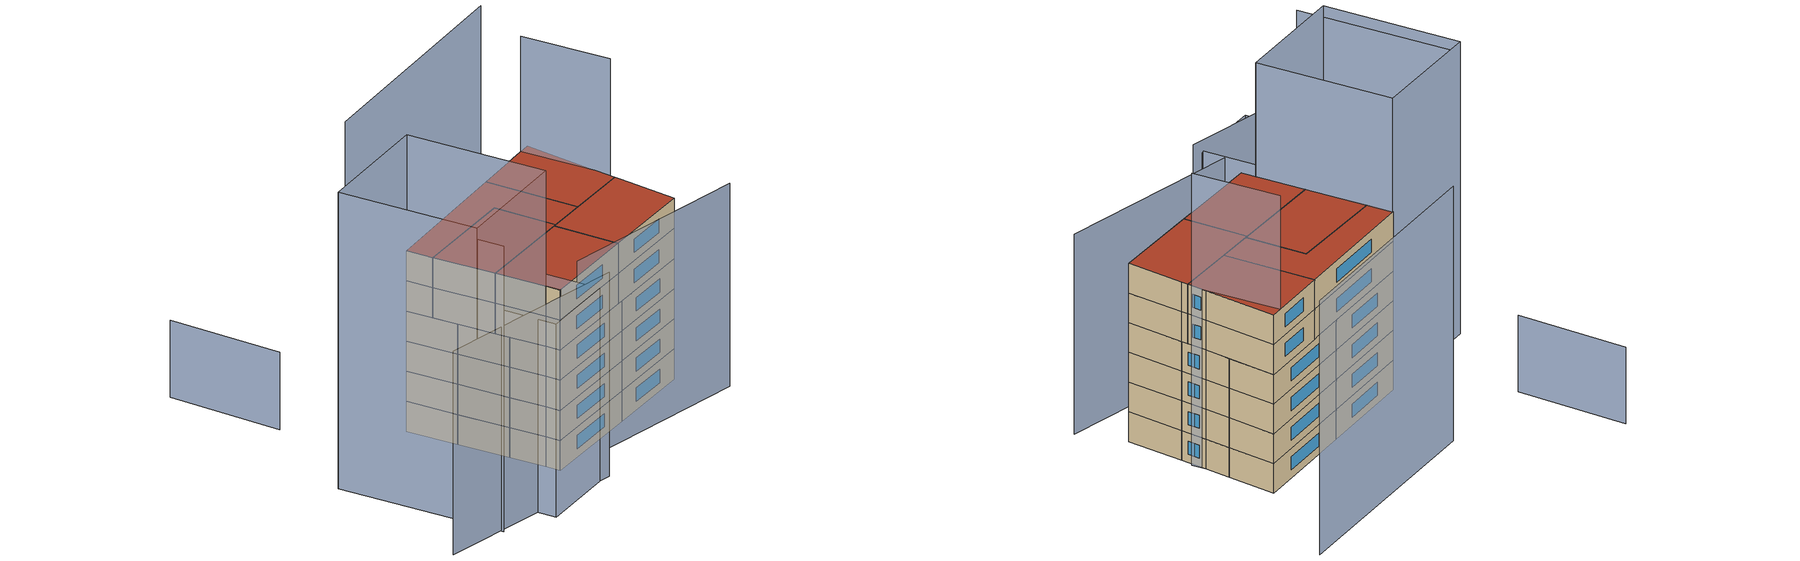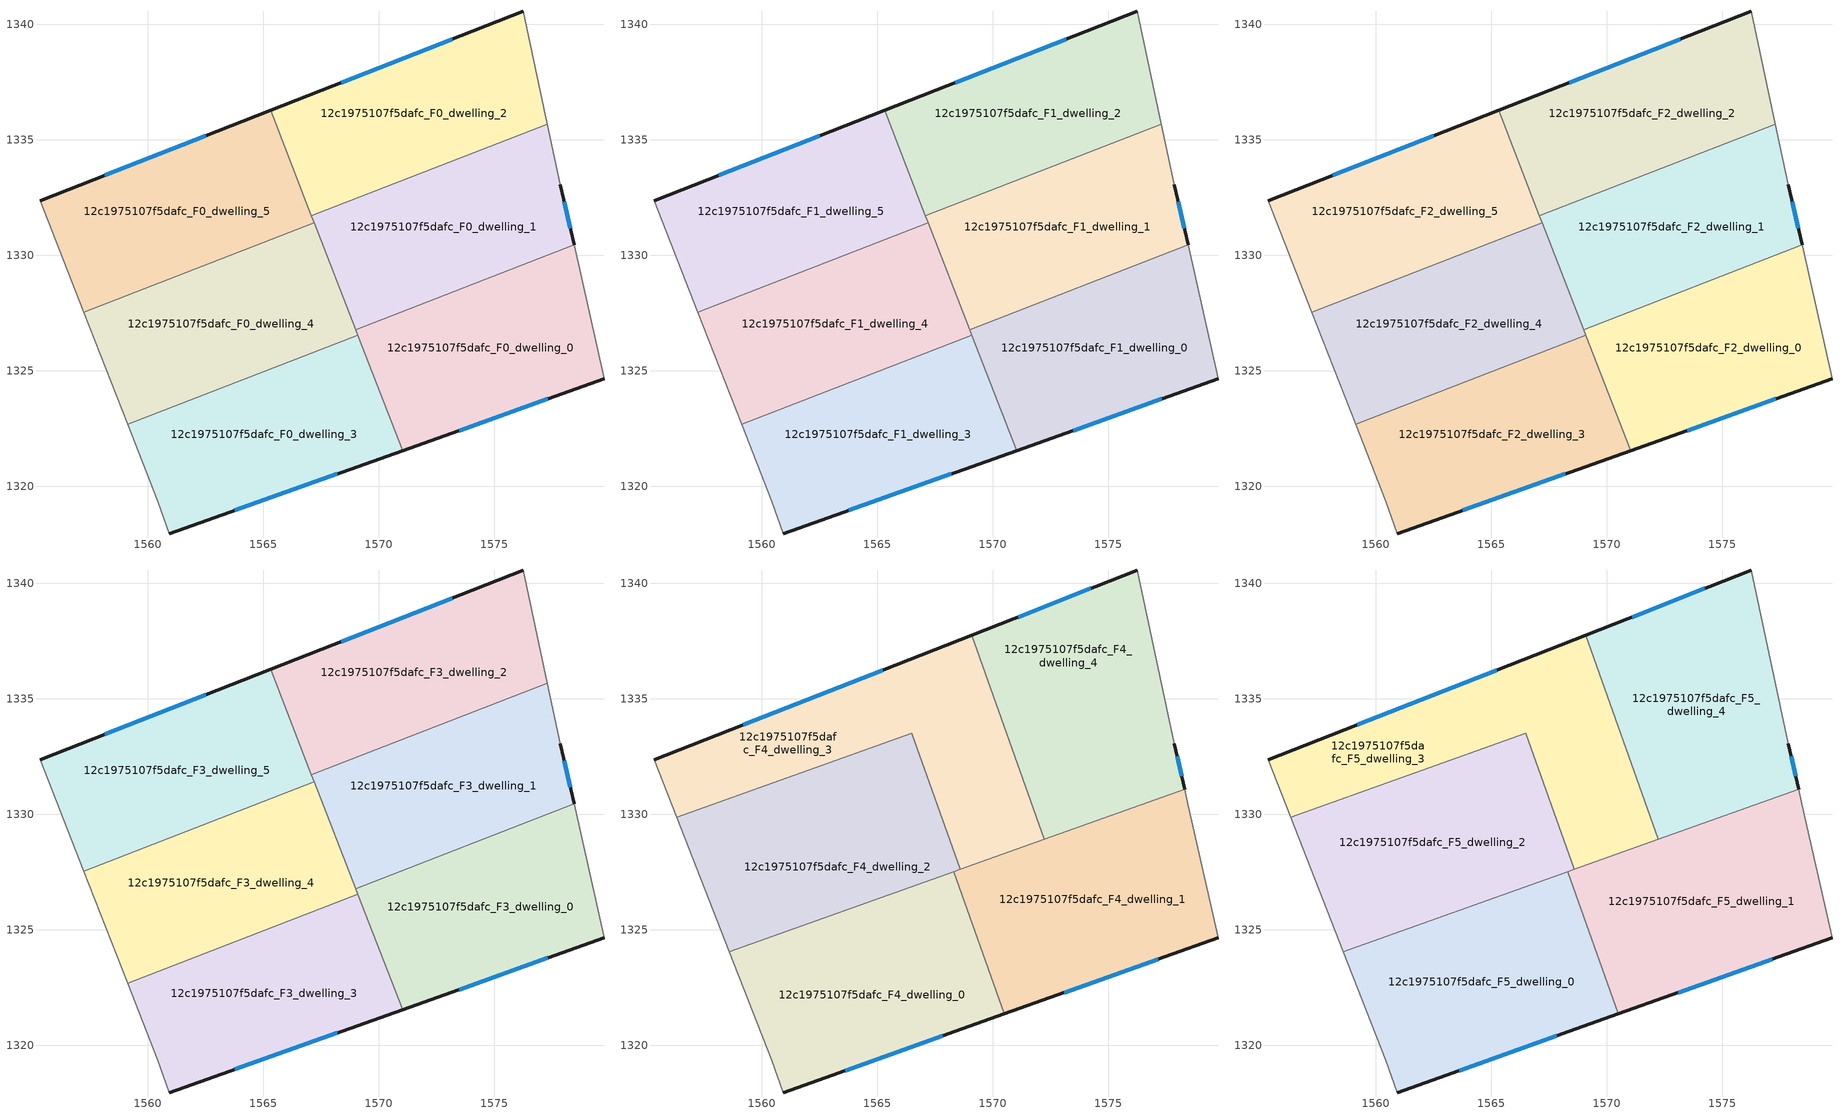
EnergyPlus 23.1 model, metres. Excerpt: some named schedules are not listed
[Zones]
12c1975107f5dafc_F0_dwelling_0
 floor ground (EU_floor_Construction): 1578.46,1330.45 1579.75,1324.65 1571.04,1321.55 1569.01,1326.78 z0
 wall outside (EU_wall_Construction): 1571.04,1321.55 1579.75,1324.65 z0:3
 wall to 12c1975107f5dafc_F0_dwelling_1 (EU_wall_Construction): 1578.46,1330.45 1569.01,1326.78 z0:3
 wall adiabatic (EU_wall_Construction): 1579.75,1324.65 1578.46,1330.45 z0:3
 wall to 12c1975107f5dafc_F0_dwelling_3 (EU_wall_Construction): 1569.1,1326.55 1571.04,1321.55 z0:3
 wall to 12c1975107f5dafc_F0_dwelling_4 (EU_wall_Construction): 1569.01,1326.78 1569.1,1326.55 z0:3
 window (EU_Window_Construction): 1573.48,1322.42 1577.31,1323.78 z0.84:2.16
12c1975107f5dafc_F0_dwelling_1
 floor ground (EU_floor_Construction): 1577.3,1335.68 1577.86,1333.06 1578.46,1330.45 1569.01,1326.78 1567.09,1331.71 z0
 wall outside (EU_wall_Construction): 1578.46,1330.45 1577.86,1333.06 z0:3
 wall to 12c1975107f5dafc_F0_dwelling_2 (EU_wall_Construction): 1577.3,1335.68 1567.09,1331.71 z0:3
 wall adiabatic (EU_wall_Construction): 1577.86,1333.06 1577.3,1335.68 z0:3
 wall to 12c1975107f5dafc_F0_dwelling_4 (EU_wall_Construction): 1567.21,1331.41 1569.01,1326.78 z0:3
 wall to 12c1975107f5dafc_F0_dwelling_5 (EU_wall_Construction): 1567.09,1331.71 1567.21,1331.41 z0:3
 window (EU_Window_Construction): 1578.29,1331.18 1578.02,1332.33 z0.84:2.16
12c1975107f5dafc_F0_dwelling_2
 floor ground (EU_floor_Construction): 1576.26,1340.56 1577.3,1335.68 1567.09,1331.71 1565.32,1336.28 z0
 wall outside (EU_wall_Construction): 1576.26,1340.56 1565.32,1336.28 z0:3
 wall adiabatic (EU_wall_Construction): 1577.3,1335.68 1576.26,1340.56 z0:3
 wall to 12c1975107f5dafc_F0_dwelling_5 (EU_wall_Construction): 1565.32,1336.28 1567.09,1331.71 z0:3
 window (EU_Window_Construction): 1573.19,1339.36 1568.38,1337.48 z0.84:2.16
12c1975107f5dafc_F0_dwelling_3
 floor ground (EU_floor_Construction): 1569.1,1326.55 1571.04,1321.55 1560.94,1317.95 1560.44,1319.35 1559.14,1322.68 z0
 wall outside (EU_wall_Construction): 1560.94,1317.95 1571.04,1321.55 z0:3
 wall adiabatic (EU_wall_Construction): 1559.14,1322.68 1560.44,1319.35 1560.94,1317.95 z0:3
 wall to 12c1975107f5dafc_F0_dwelling_4 (EU_wall_Construction): 1569.1,1326.55 1559.14,1322.68 z0:3
 window (EU_Window_Construction): 1563.77,1318.96 1568.21,1320.54 z0.84:2.16
12c1975107f5dafc_F0_dwelling_4
 floor ground (EU_floor_Construction): 1567.21,1331.41 1569.1,1326.55 1559.14,1322.68 1557.23,1327.53 z0
 wall adiabatic (EU_wall_Construction): 1557.23,1327.53 1559.14,1322.68 z0:3
 wall to 12c1975107f5dafc_F0_dwelling_5 (EU_wall_Construction): 1567.21,1331.41 1557.23,1327.53 z0:3
12c1975107f5dafc_F0_dwelling_5
 floor ground (EU_floor_Construction): 1565.32,1336.28 1567.21,1331.41 1557.23,1327.53 1555.34,1332.36 z0
 wall outside (EU_wall_Construction): 1565.32,1336.28 1555.34,1332.36 z0:3
 wall adiabatic (EU_wall_Construction): 1555.34,1332.36 1557.23,1327.53 z0:3
 window (EU_Window_Construction): 1562.52,1335.18 1558.14,1333.46 z0.84:2.16
12c1975107f5dafc_F1_dwelling_0
 floor to 12c1975107f5dafc_F0_dwelling_0 (EU_floor_Construction): 1578.46,1330.45 1579.75,1324.65 1571.04,1321.55 1569.01,1326.78 z3
 wall outside (EU_wall_Construction): 1571.04,1321.55 1579.75,1324.65 z3:6
 wall to 12c1975107f5dafc_F1_dwelling_1 (EU_wall_Construction): 1578.46,1330.45 1569.01,1326.78 z3:6
 wall adiabatic (EU_wall_Construction): 1579.75,1324.65 1578.46,1330.45 z3:6
 wall to 12c1975107f5dafc_F1_dwelling_3 (EU_wall_Construction): 1569.1,1326.55 1571.04,1321.55 z3:6
 wall to 12c1975107f5dafc_F1_dwelling_4 (EU_wall_Construction): 1569.01,1326.78 1569.1,1326.55 z3:6
 window (EU_Window_Construction): 1573.48,1322.42 1577.31,1323.78 z3.84:5.16
12c1975107f5dafc_F1_dwelling_1
 floor to 12c1975107f5dafc_F0_dwelling_1 (EU_floor_Construction): 1577.3,1335.68 1577.86,1333.06 1578.46,1330.45 1569.01,1326.78 1567.09,1331.71 z3
 wall outside (EU_wall_Construction): 1578.46,1330.45 1577.86,1333.06 z3:6
 wall to 12c1975107f5dafc_F1_dwelling_2 (EU_wall_Construction): 1577.3,1335.68 1567.09,1331.71 z3:6
 wall adiabatic (EU_wall_Construction): 1577.86,1333.06 1577.3,1335.68 z3:6
 wall to 12c1975107f5dafc_F1_dwelling_4 (EU_wall_Construction): 1567.21,1331.41 1569.01,1326.78 z3:6
 wall to 12c1975107f5dafc_F1_dwelling_5 (EU_wall_Construction): 1567.09,1331.71 1567.21,1331.41 z3:6
 window (EU_Window_Construction): 1578.29,1331.18 1578.02,1332.33 z3.84:5.16
12c1975107f5dafc_F1_dwelling_2
 floor to 12c1975107f5dafc_F0_dwelling_2 (EU_floor_Construction): 1576.26,1340.56 1577.3,1335.68 1567.09,1331.71 1565.32,1336.28 z3
 wall outside (EU_wall_Construction): 1576.26,1340.56 1565.32,1336.28 z3:6
 wall adiabatic (EU_wall_Construction): 1577.3,1335.68 1576.26,1340.56 z3:6
 wall to 12c1975107f5dafc_F1_dwelling_5 (EU_wall_Construction): 1565.32,1336.28 1567.09,1331.71 z3:6
 window (EU_Window_Construction): 1573.19,1339.36 1568.38,1337.48 z3.84:5.16
12c1975107f5dafc_F1_dwelling_3
 floor to 12c1975107f5dafc_F0_dwelling_3 (EU_floor_Construction): 1569.1,1326.55 1571.04,1321.55 1560.94,1317.95 1560.44,1319.35 1559.14,1322.68 z3
 wall outside (EU_wall_Construction): 1560.94,1317.95 1571.04,1321.55 z3:6
 wall adiabatic (EU_wall_Construction): 1559.14,1322.68 1560.44,1319.35 1560.94,1317.95 z3:6
 wall to 12c1975107f5dafc_F1_dwelling_4 (EU_wall_Construction): 1569.1,1326.55 1559.14,1322.68 z3:6
 window (EU_Window_Construction): 1563.77,1318.96 1568.21,1320.54 z3.84:5.16
12c1975107f5dafc_F1_dwelling_4
 floor to 12c1975107f5dafc_F0_dwelling_4 (EU_floor_Construction): 1567.21,1331.41 1569.1,1326.55 1559.14,1322.68 1557.23,1327.53 z3
 wall adiabatic (EU_wall_Construction): 1557.23,1327.53 1559.14,1322.68 z3:6
 wall to 12c1975107f5dafc_F1_dwelling_5 (EU_wall_Construction): 1567.21,1331.41 1557.23,1327.53 z3:6
12c1975107f5dafc_F1_dwelling_5
 floor to 12c1975107f5dafc_F0_dwelling_5 (EU_floor_Construction): 1565.32,1336.28 1567.21,1331.41 1557.23,1327.53 1555.34,1332.36 z3
 wall outside (EU_wall_Construction): 1565.32,1336.28 1555.34,1332.36 z3:6
 wall adiabatic (EU_wall_Construction): 1555.34,1332.36 1557.23,1327.53 z3:6
 window (EU_Window_Construction): 1562.52,1335.18 1558.14,1333.46 z3.84:5.16
12c1975107f5dafc_F2_dwelling_0
 floor to 12c1975107f5dafc_F1_dwelling_0 (EU_floor_Construction): 1578.46,1330.45 1579.75,1324.65 1571.04,1321.55 1569.01,1326.78 z6
 wall outside (EU_wall_Construction): 1571.04,1321.55 1579.75,1324.65 z6:9
 wall to 12c1975107f5dafc_F2_dwelling_1 (EU_wall_Construction): 1578.46,1330.45 1569.01,1326.78 z6:9
 wall adiabatic (EU_wall_Construction): 1579.75,1324.65 1578.46,1330.45 z6:9
 wall to 12c1975107f5dafc_F2_dwelling_3 (EU_wall_Construction): 1569.1,1326.55 1571.04,1321.55 z6:9
 wall to 12c1975107f5dafc_F2_dwelling_4 (EU_wall_Construction): 1569.01,1326.78 1569.1,1326.55 z6:9
 window (EU_Window_Construction): 1573.48,1322.42 1577.31,1323.78 z6.84:8.16
12c1975107f5dafc_F2_dwelling_1
 floor to 12c1975107f5dafc_F1_dwelling_1 (EU_floor_Construction): 1577.3,1335.68 1577.86,1333.06 1578.46,1330.45 1569.01,1326.78 1567.09,1331.71 z6
 wall outside (EU_wall_Construction): 1578.46,1330.45 1577.86,1333.06 z6:9
 wall to 12c1975107f5dafc_F2_dwelling_2 (EU_wall_Construction): 1577.3,1335.68 1567.09,1331.71 z6:9
 wall adiabatic (EU_wall_Construction): 1577.86,1333.06 1577.3,1335.68 z6:9
 wall to 12c1975107f5dafc_F2_dwelling_4 (EU_wall_Construction): 1567.21,1331.41 1569.01,1326.78 z6:9
 wall to 12c1975107f5dafc_F2_dwelling_5 (EU_wall_Construction): 1567.09,1331.71 1567.21,1331.41 z6:9
 window (EU_Window_Construction): 1578.29,1331.18 1578.02,1332.33 z6.84:8.16
12c1975107f5dafc_F2_dwelling_2
 floor to 12c1975107f5dafc_F1_dwelling_2 (EU_floor_Construction): 1576.26,1340.56 1577.3,1335.68 1567.09,1331.71 1565.32,1336.28 z6
 wall outside (EU_wall_Construction): 1576.26,1340.56 1565.32,1336.28 z6:9
 wall adiabatic (EU_wall_Construction): 1577.3,1335.68 1576.26,1340.56 z6:9
 wall to 12c1975107f5dafc_F2_dwelling_5 (EU_wall_Construction): 1565.32,1336.28 1567.09,1331.71 z6:9
 window (EU_Window_Construction): 1573.19,1339.36 1568.38,1337.48 z6.84:8.16
12c1975107f5dafc_F2_dwelling_3
 floor to 12c1975107f5dafc_F1_dwelling_3 (EU_floor_Construction): 1569.1,1326.55 1571.04,1321.55 1560.94,1317.95 1560.44,1319.35 1559.14,1322.68 z6
 wall outside (EU_wall_Construction): 1560.94,1317.95 1571.04,1321.55 z6:9
 wall adiabatic (EU_wall_Construction): 1559.14,1322.68 1560.44,1319.35 1560.94,1317.95 z6:9
 wall to 12c1975107f5dafc_F2_dwelling_4 (EU_wall_Construction): 1569.1,1326.55 1559.14,1322.68 z6:9
 window (EU_Window_Construction): 1563.77,1318.96 1568.21,1320.54 z6.84:8.16
12c1975107f5dafc_F2_dwelling_4
 floor to 12c1975107f5dafc_F1_dwelling_4 (EU_floor_Construction): 1567.21,1331.41 1569.1,1326.55 1559.14,1322.68 1557.23,1327.53 z6
 wall adiabatic (EU_wall_Construction): 1557.23,1327.53 1559.14,1322.68 z6:9
 wall to 12c1975107f5dafc_F2_dwelling_5 (EU_wall_Construction): 1567.21,1331.41 1557.23,1327.53 z6:9
12c1975107f5dafc_F2_dwelling_5
 floor to 12c1975107f5dafc_F1_dwelling_5 (EU_floor_Construction): 1565.32,1336.28 1567.21,1331.41 1557.23,1327.53 1555.34,1332.36 z6
 wall outside (EU_wall_Construction): 1565.32,1336.28 1555.34,1332.36 z6:9
 wall adiabatic (EU_wall_Construction): 1555.34,1332.36 1557.23,1327.53 z6:9
 window (EU_Window_Construction): 1562.52,1335.18 1558.14,1333.46 z6.84:8.16
12c1975107f5dafc_F3_dwelling_0
 floor to 12c1975107f5dafc_F2_dwelling_0 (EU_floor_Construction): 1578.46,1330.45 1579.75,1324.65 1571.04,1321.55 1569.01,1326.78 z9
 wall outside (EU_wall_Construction): 1571.04,1321.55 1579.75,1324.65 z9:12
 wall to 12c1975107f5dafc_F3_dwelling_1 (EU_wall_Construction): 1578.46,1330.45 1569.01,1326.78 z9:12
 wall adiabatic (EU_wall_Construction): 1579.75,1324.65 1578.46,1330.45 z9:12
 wall to 12c1975107f5dafc_F3_dwelling_3 (EU_wall_Construction): 1569.1,1326.55 1571.04,1321.55 z9:12
 wall to 12c1975107f5dafc_F3_dwelling_4 (EU_wall_Construction): 1569.01,1326.78 1569.1,1326.55 z9:12
 window (EU_Window_Construction): 1573.48,1322.42 1577.31,1323.78 z9.84:11.16
 ceiling adiabatic (EU_roof_Construction): 1579.75,1324.65 1578.46,1330.45 1569.01,1326.78 1571.04,1321.55 z12
12c1975107f5dafc_F3_dwelling_1
 floor to 12c1975107f5dafc_F2_dwelling_1 (EU_floor_Construction): 1577.3,1335.68 1577.86,1333.06 1578.46,1330.45 1569.01,1326.78 1567.09,1331.71 z9
 wall outside (EU_wall_Construction): 1578.46,1330.45 1577.86,1333.06 z9:12
 wall to 12c1975107f5dafc_F3_dwelling_2 (EU_wall_Construction): 1577.3,1335.68 1567.09,1331.71 z9:12
 wall adiabatic (EU_wall_Construction): 1577.86,1333.06 1577.3,1335.68 z9:12
 wall to 12c1975107f5dafc_F3_dwelling_4 (EU_wall_Construction): 1567.21,1331.41 1569.01,1326.78 z9:12
 wall to 12c1975107f5dafc_F3_dwelling_5 (EU_wall_Construction): 1567.09,1331.71 1567.21,1331.41 z9:12
 window (EU_Window_Construction): 1578.29,1331.18 1578.02,1332.33 z9.84:11.16
 ceiling adiabatic (EU_roof_Construction): 1578.46,1330.45 1577.86,1333.06 1578.31,1331.09 1568.67,1327.65 1569.01,1326.78 z12
12c1975107f5dafc_F3_dwelling_2
 floor to 12c1975107f5dafc_F2_dwelling_2 (EU_floor_Construction): 1576.26,1340.56 1577.3,1335.68 1567.09,1331.71 1565.32,1336.28 z9
 wall outside (EU_wall_Construction): 1576.26,1340.56 1565.32,1336.28 z9:12
 wall adiabatic (EU_wall_Construction): 1577.3,1335.68 1576.26,1340.56 z9:12
 wall to 12c1975107f5dafc_F3_dwelling_5 (EU_wall_Construction): 1565.32,1336.28 1567.09,1331.71 z9:12
 window (EU_Window_Construction): 1573.19,1339.36 1568.38,1337.48 z9.84:11.16
12c1975107f5dafc_F3_dwelling_3
 floor to 12c1975107f5dafc_F2_dwelling_3 (EU_floor_Construction): 1569.1,1326.55 1571.04,1321.55 1560.94,1317.95 1560.44,1319.35 1559.14,1322.68 z9
 wall outside (EU_wall_Construction): 1560.94,1317.95 1571.04,1321.55 z9:12
 wall adiabatic (EU_wall_Construction): 1559.14,1322.68 1560.44,1319.35 1560.94,1317.95 z9:12
 wall to 12c1975107f5dafc_F3_dwelling_4 (EU_wall_Construction): 1569.1,1326.55 1559.14,1322.68 z9:12
 window (EU_Window_Construction): 1563.77,1318.96 1568.21,1320.54 z9.84:11.16
12c1975107f5dafc_F3_dwelling_4
 floor to 12c1975107f5dafc_F2_dwelling_4 (EU_floor_Construction): 1567.21,1331.41 1569.1,1326.55 1559.14,1322.68 1557.23,1327.53 z9
 wall adiabatic (EU_wall_Construction): 1557.23,1327.53 1559.14,1322.68 z9:12
 wall to 12c1975107f5dafc_F3_dwelling_5 (EU_wall_Construction): 1567.21,1331.41 1557.23,1327.53 z9:12
 ceiling adiabatic (EU_roof_Construction): 1568.71,1326.4 1569.1,1326.55 1568.67,1327.65 1568.59,1327.62 1567.58,1330.44 1567.21,1331.41 1557.23,1327.53 1558.6,1324.06 1568.31,1327.53 z12
12c1975107f5dafc_F3_dwelling_5
 floor to 12c1975107f5dafc_F2_dwelling_5 (EU_floor_Construction): 1565.32,1336.28 1567.21,1331.41 1557.23,1327.53 1555.34,1332.36 z9
 wall outside (EU_wall_Construction): 1565.32,1336.28 1555.34,1332.36 z9:12
 wall adiabatic (EU_wall_Construction): 1555.34,1332.36 1557.23,1327.53 z9:12
 window (EU_Window_Construction): 1562.52,1335.18 1558.14,1333.46 z9.84:11.16
12c1975107f5dafc_F4_dwelling_0
 floor to 12c1975107f5dafc_F3_dwelling_3 (EU_floor_Construction): 1568.71,1326.4 1570.51,1321.36 1560.94,1317.95 1560.44,1319.35 1559.14,1322.68 z12
 floor to 12c1975107f5dafc_F3_dwelling_4 (EU_floor_Construction): 1568.31,1327.53 1568.71,1326.4 1559.14,1322.68 1558.6,1324.06 z12
 wall outside (EU_wall_Construction): 1560.94,1317.95 1570.51,1321.36 z12:15
 wall adiabatic (EU_wall_Construction): 1558.59,1324.06 1560.44,1319.35 1560.94,1317.95 z12:15
 wall to 12c1975107f5dafc_F4_dwelling_1 (EU_wall_Construction): 1570.51,1321.36 1568.31,1327.53 z12:15
 wall to 12c1975107f5dafc_F4_dwelling_2 (EU_wall_Construction): 1568.31,1327.53 1558.59,1324.06 z12:15
 window (EU_Window_Construction): 1563.62,1318.91 1567.83,1320.4 z12.84:14.16
12c1975107f5dafc_F4_dwelling_1
 floor to 12c1975107f5dafc_F3_dwelling_3 (EU_floor_Construction): 1569.1,1326.55 1571.04,1321.55 1570.51,1321.36 1568.71,1326.4 z12
 floor adiabatic (EU_floor_Construction): 1578.31,1331.09 1578.45,1330.45 1579.75,1324.65 1571.04,1321.55 1569.1,1326.55 1568.71,1326.4 1568.31,1327.53 z12
 wall outside (EU_wall_Construction): 1570.51,1321.36 1579.75,1324.65 z12:15
 wall adiabatic (EU_wall_Construction): 1579.75,1324.65 1578.45,1330.45 1578.31,1331.09 z12:15
 wall to 12c1975107f5dafc_F4_dwelling_4 (EU_wall_Construction): 1578.31,1331.09 1572.24,1328.93 z12:15
 wall to 12c1975107f5dafc_F4_dwelling_3 (EU_wall_Construction): 1572.24,1328.93 1568.59,1327.62 z12:15
 wall to 12c1975107f5dafc_F4_dwelling_2 (EU_wall_Construction): 1568.59,1327.62 1568.31,1327.53 z12:15
 window (EU_Window_Construction): 1573.1,1322.28 1577.16,1323.73 z12.84:14.16
12c1975107f5dafc_F4_dwelling_2
 floor adiabatic (EU_floor_Construction): 1567.21,1331.41 1567.58,1330.44 1568.59,1327.62 1558.6,1324.06 1557.23,1327.53 z12
 floor to 12c1975107f5dafc_F3_dwelling_5 (EU_floor_Construction): 1566.41,1333.48 1567.21,1331.41 1557.23,1327.53 1556.31,1329.88 z12
 floor to 12c1975107f5dafc_F3_dwelling_1 (EU_floor_Construction): 1567.13,1331.73 1567.58,1330.45 1567.09,1331.71 z12
 floor to 12c1975107f5dafc_F3_dwelling_2 (EU_floor_Construction): 1566.49,1333.51 1567.13,1331.73 1567.09,1331.71 1566.41,1333.48 z12
 wall adiabatic (EU_wall_Construction): 1556.31,1329.88 1558.59,1324.06 z12:15
 wall to 12c1975107f5dafc_F4_dwelling_3 (EU_wall_Construction): 1568.59,1327.62 1566.49,1333.51 1556.31,1329.88 z12:15
12c1975107f5dafc_F4_dwelling_3
 floor to 12c1975107f5dafc_F3_dwelling_2 (EU_floor_Construction): 1569.09,1337.75 1570.74,1333.13 1567.13,1331.73 1566.49,1333.51 1566.41,1333.48 1565.32,1336.27 z12
 floor to 12c1975107f5dafc_F3_dwelling_5 (EU_floor_Construction): 1565.32,1336.27 1566.41,1333.48 1556.31,1329.88 1555.34,1332.36 z12
 floor to 12c1975107f5dafc_F3_dwelling_1 (EU_floor_Construction): 1570.74,1333.13 1572.24,1328.93 1568.67,1327.65 1567.58,1330.45 1567.13,1331.73 z12
 floor to 12c1975107f5dafc_F3_dwelling_4 (EU_floor_Construction): 1567.58,1330.44 1568.67,1327.65 1568.59,1327.62 z12
 wall outside (EU_wall_Construction): 1569.09,1337.75 1555.34,1332.36 z12:15
 wall adiabatic (EU_wall_Construction): 1555.34,1332.36 1556.31,1329.88 z12:15
 wall to 12c1975107f5dafc_F4_dwelling_4 (EU_wall_Construction): 1572.24,1328.93 1569.09,1337.75 z12:15
 window (EU_Window_Construction): 1565.24,1336.24 1559.19,1333.87 z12.84:14.16
12c1975107f5dafc_F4_dwelling_4
 floor to 12c1975107f5dafc_F3_dwelling_1 (EU_floor_Construction): 1577.3,1335.68 1577.86,1333.06 1578.31,1331.09 1572.24,1328.93 1570.74,1333.13 z12
 floor to 12c1975107f5dafc_F3_dwelling_2 (EU_floor_Construction): 1576.26,1340.56 1577.3,1335.68 1570.74,1333.13 1569.09,1337.75 z12
 wall outside (EU_wall_Construction): 1576.26,1340.56 1569.09,1337.75 / 1578.31,1331.09 1577.86,1333.06 z12:15
 wall adiabatic (EU_wall_Construction): 1577.86,1333.06 1576.26,1340.56 z12:15
 window (EU_Window_Construction): 1574.25,1339.78 1571.1,1338.54 / 1578.18,1331.64 1577.98,1332.51 z12.84:14.16
12c1975107f5dafc_F5_dwelling_0
 floor to 12c1975107f5dafc_F4_dwelling_0 (EU_floor_Construction): 1568.31,1327.53 1570.51,1321.36 1560.94,1317.95 1560.44,1319.35 1558.59,1324.06 z15
 wall outside (EU_wall_Construction): 1560.94,1317.95 1570.51,1321.36 z15:18
 wall adiabatic (EU_wall_Construction): 1558.59,1324.06 1560.44,1319.35 1560.94,1317.95 z15:18
 wall to 12c1975107f5dafc_F5_dwelling_1 (EU_wall_Construction): 1570.51,1321.36 1568.31,1327.53 z15:18
 wall to 12c1975107f5dafc_F5_dwelling_2 (EU_wall_Construction): 1568.31,1327.53 1558.59,1324.06 z15:18
 window (EU_Window_Construction): 1563.62,1318.91 1567.83,1320.4 z15.84:17.16
 roof outside (EU_roof_Construction): 1570.51,1321.36 1568.31,1327.53 1558.59,1324.06 1560.44,1319.35 1560.94,1317.95 z18
12c1975107f5dafc_F5_dwelling_1
 floor to 12c1975107f5dafc_F4_dwelling_1 (EU_floor_Construction): 1578.31,1331.09 1578.45,1330.45 1579.75,1324.65 1570.51,1321.36 1568.31,1327.53 z15
 wall outside (EU_wall_Construction): 1570.51,1321.36 1579.75,1324.65 z15:18
 wall adiabatic (EU_wall_Construction): 1579.75,1324.65 1578.45,1330.45 1578.31,1331.09 z15:18
 wall to 12c1975107f5dafc_F5_dwelling_4 (EU_wall_Construction): 1578.31,1331.09 1572.24,1328.93 z15:18
 wall to 12c1975107f5dafc_F5_dwelling_3 (EU_wall_Construction): 1572.24,1328.93 1568.59,1327.62 z15:18
 wall to 12c1975107f5dafc_F5_dwelling_2 (EU_wall_Construction): 1568.59,1327.62 1568.31,1327.53 z15:18
 window (EU_Window_Construction): 1573.1,1322.28 1577.16,1323.73 z15.84:17.16
 roof outside (EU_roof_Construction): 1579.75,1324.65 1578.45,1330.45 1578.31,1331.09 1568.31,1327.53 1570.51,1321.36 z18
12c1975107f5dafc_F5_dwelling_2
 floor to 12c1975107f5dafc_F4_dwelling_2 (EU_floor_Construction): 1566.49,1333.51 1568.59,1327.62 1558.59,1324.06 1556.31,1329.88 z15
 wall adiabatic (EU_wall_Construction): 1556.31,1329.88 1558.59,1324.06 z15:18
 wall to 12c1975107f5dafc_F5_dwelling_3 (EU_wall_Construction): 1568.59,1327.62 1566.49,1333.51 1556.31,1329.88 z15:18
 roof outside (EU_roof_Construction): 1568.59,1327.62 1566.49,1333.51 1556.31,1329.88 1558.59,1324.06 z18
12c1975107f5dafc_F5_dwelling_3
 floor to 12c1975107f5dafc_F4_dwelling_3 (EU_floor_Construction): 1569.09,1337.75 1572.24,1328.93 1568.59,1327.62 1566.49,1333.51 1556.31,1329.88 1555.34,1332.36 z15
 wall outside (EU_wall_Construction): 1569.09,1337.75 1555.34,1332.36 z15:18
 wall adiabatic (EU_wall_Construction): 1555.34,1332.36 1556.31,1329.88 z15:18
 wall to 12c1975107f5dafc_F5_dwelling_4 (EU_wall_Construction): 1572.24,1328.93 1569.09,1337.75 z15:18
 window (EU_Window_Construction): 1565.24,1336.24 1559.19,1333.87 z15.84:17.16
 roof outside (EU_roof_Construction): 1572.24,1328.93 1569.09,1337.75 1555.34,1332.36 1556.31,1329.88 1566.49,1333.51 1568.59,1327.62 z18
12c1975107f5dafc_F5_dwelling_4
 floor to 12c1975107f5dafc_F4_dwelling_4 (EU_floor_Construction): 1576.26,1340.56 1577.86,1333.06 1578.31,1331.09 1572.24,1328.93 1569.09,1337.75 z15
 wall outside (EU_wall_Construction): 1576.26,1340.56 1569.09,1337.75 / 1578.31,1331.09 1577.86,1333.06 z15:18
 wall adiabatic (EU_wall_Construction): 1577.86,1333.06 1576.26,1340.56 z15:18
 window (EU_Window_Construction): 1574.25,1339.78 1571.1,1338.54 / 1578.18,1331.64 1577.98,1332.51 z15.84:17.16
 roof outside (EU_roof_Construction): 1578.31,1331.09 1577.86,1333.06 1576.26,1340.56 1569.09,1337.75 1572.24,1328.93 z18
shading: 1543.5,1311.96 1563.57,1314.41 z0:20.3; 1562.89,1317.97 1582.61,1320.47 z0:20.2; 1553.16,1316.66 1560.45,1319.36 / 1560.45,1319.36 1562.34,1314.25 / 1562.34,1314.25 1555.05,1311.56 / 1555.05,1311.56 1553.16,1316.66 z0:19.2; 1578.37,1331.73 1575.1,1340.11 / 1560.44,1319.35 1548.83,1314.95 / 1548.83,1314.95 1543.88,1328.02 / 1543.88,1328.02 1555.49,1332.42 / 1555.49,1332.42 1560.44,1319.35 z0:29.5; 1543.93,1327.96 1549.78,1312.43 z0:28.4; 1543.64,1350.68 1547.07,1339.82 z0:7.7; 1580.71,1352.18 1557.54,1343.27 z0:25.7
[Building]
EU S2 Campaign: North Axis=0; Terrain=City; Solar Distribution=FullExterior
[Site:Location]
Lyon-Bron: Latitude=45.75; Longitude=5; Time Zone=1; Elevation=198
[SizingPeriod:WeatherFileDays]
AnnualSizingPeriod: Begin Month=1; Begin Day of Month=1; End Month=12; End Day of Month=31; Day of Week for Start Day=Monday; Use Weather File Daylight Saving Period=No; Use Weather File Rain and Snow Indicators=No
[MATERIAL]
EU_InternalMass_Material: Roughness=MediumRough; Thickness=0.1; Conductivity=1; Density=1800; Specific Heat=900; Thermal Absorptance=0.9; Solar Absorptance=0.7; Visible Absorptance=0.7
[MATERIAL:NOMASS] Roughness=MediumRough; Thermal Absorptance=0.9; Solar Absorptance=0.7; Visible Absorptance=0.7
Name | Thermal Resistance
EU_wall_NoMass | 0.776494
EU_roof_NoMass | 0.486893
EU_floor_NoMass | 0.421597
[WINDOWMATERIAL:SIMPLEGLAZINGSYSTEM]
EU_Window_SimpleGlazing: UFactor=4.24961; Solar Heat Gain Coefficient=0.83; Visible Transmittance=0.83
[CONSTRUCTION]
EU_wall_Construction: EU_wall_NoMass
EU_roof_Construction: EU_roof_NoMass
EU_floor_Construction: EU_floor_NoMass
EU_Window_Construction: EU_Window_SimpleGlazing
EU_InternalMass_Construction: EU_InternalMass_Material
[ZONE] Type=1; Multiplier=1; Ceiling Height=autocalculate; Floor Area=autocalculate; Part of Total Floor Area=Yes
Name | Volume
12c1975107f5dafc_F0_dwelling_0; 12c1975107f5dafc_F1_dwelling_0; 12c1975107f5dafc_F2_dwelling_0; 12c1975107f5dafc_F3_dwelling_0 | 167.219
12c1975107f5dafc_F4_dwelling_0; 12c1975107f5dafc_F5_dwelling_0 | 200.639
12c1975107f5dafc_F0_dwelling_1; 12c1975107f5dafc_F1_dwelling_1; 12c1975107f5dafc_F2_dwelling_1; 12c1975107f5dafc_F3_dwelling_1 | 167.209
12c1975107f5dafc_F4_dwelling_1; 12c1975107f5dafc_F5_dwelling_1 | 200.646
12c1975107f5dafc_F0_dwelling_2; 12c1975107f5dafc_F1_dwelling_2; 12c1975107f5dafc_F2_dwelling_2; 12c1975107f5dafc_F3_dwelling_2 | 167.216
12c1975107f5dafc_F4_dwelling_2; 12c1975107f5dafc_F5_dwelling_2 | 200.653
12c1975107f5dafc_F0_dwelling_3; 12c1975107f5dafc_F1_dwelling_3; 12c1975107f5dafc_F2_dwelling_3; 12c1975107f5dafc_F3_dwelling_3 | 167.197
12c1975107f5dafc_F4_dwelling_3; 12c1975107f5dafc_F5_dwelling_3 | 200.662
12c1975107f5dafc_F0_dwelling_4; 12c1975107f5dafc_F1_dwelling_4; 12c1975107f5dafc_F2_dwelling_4; 12c1975107f5dafc_F3_dwelling_4 | 167.202
12c1975107f5dafc_F4_dwelling_4; 12c1975107f5dafc_F5_dwelling_4 | 200.648
12c1975107f5dafc_F0_dwelling_5; 12c1975107f5dafc_F1_dwelling_5; 12c1975107f5dafc_F2_dwelling_5; 12c1975107f5dafc_F3_dwelling_5 | 167.208
[INTERNALMASS] Construction=EU_InternalMass_Construction
Name | Zone or ZoneList | Surface Area
12c1975107f5dafc_F0_dwelling_0_EU_InternalMass | 12c1975107f5dafc_F0_dwelling_0 | 55.74
12c1975107f5dafc_F0_dwelling_1_EU_InternalMass | 12c1975107f5dafc_F0_dwelling_1 | 55.7356
12c1975107f5dafc_F0_dwelling_2_EU_InternalMass | 12c1975107f5dafc_F0_dwelling_2 | 55.7385
12c1975107f5dafc_F0_dwelling_3_EU_InternalMass | 12c1975107f5dafc_F0_dwelling_3 | 55.7323
12c1975107f5dafc_F0_dwelling_4_EU_InternalMass | 12c1975107f5dafc_F0_dwelling_4 | 55.7345
12c1975107f5dafc_F0_dwelling_5_EU_InternalMass | 12c1975107f5dafc_F0_dwelling_5 | 55.7359
12c1975107f5dafc_F1_dwelling_0_EU_InternalMass | 12c1975107f5dafc_F1_dwelling_0 | 55.74
12c1975107f5dafc_F1_dwelling_1_EU_InternalMass | 12c1975107f5dafc_F1_dwelling_1 | 55.7356
12c1975107f5dafc_F1_dwelling_2_EU_InternalMass | 12c1975107f5dafc_F1_dwelling_2 | 55.7385
12c1975107f5dafc_F1_dwelling_3_EU_InternalMass | 12c1975107f5dafc_F1_dwelling_3 | 55.7323
12c1975107f5dafc_F1_dwelling_4_EU_InternalMass | 12c1975107f5dafc_F1_dwelling_4 | 55.7345
12c1975107f5dafc_F1_dwelling_5_EU_InternalMass | 12c1975107f5dafc_F1_dwelling_5 | 55.7359
12c1975107f5dafc_F2_dwelling_0_EU_InternalMass | 12c1975107f5dafc_F2_dwelling_0 | 55.74
12c1975107f5dafc_F2_dwelling_1_EU_InternalMass | 12c1975107f5dafc_F2_dwelling_1 | 55.7356
12c1975107f5dafc_F2_dwelling_2_EU_InternalMass | 12c1975107f5dafc_F2_dwelling_2 | 55.7385
12c1975107f5dafc_F2_dwelling_3_EU_InternalMass | 12c1975107f5dafc_F2_dwelling_3 | 55.7323
12c1975107f5dafc_F2_dwelling_4_EU_InternalMass | 12c1975107f5dafc_F2_dwelling_4 | 55.7345
12c1975107f5dafc_F2_dwelling_5_EU_InternalMass | 12c1975107f5dafc_F2_dwelling_5 | 55.7359
12c1975107f5dafc_F3_dwelling_0_EU_InternalMass | 12c1975107f5dafc_F3_dwelling_0 | 55.74
12c1975107f5dafc_F3_dwelling_1_EU_InternalMass | 12c1975107f5dafc_F3_dwelling_1 | 55.7356
12c1975107f5dafc_F3_dwelling_2_EU_InternalMass | 12c1975107f5dafc_F3_dwelling_2 | 55.7385
12c1975107f5dafc_F3_dwelling_3_EU_InternalMass | 12c1975107f5dafc_F3_dwelling_3 | 55.7323
12c1975107f5dafc_F3_dwelling_4_EU_InternalMass | 12c1975107f5dafc_F3_dwelling_4 | 55.7345
12c1975107f5dafc_F3_dwelling_5_EU_InternalMass | 12c1975107f5dafc_F3_dwelling_5 | 55.7359
12c1975107f5dafc_F4_dwelling_0_EU_InternalMass | 12c1975107f5dafc_F4_dwelling_0 | 66.8805
12c1975107f5dafc_F4_dwelling_1_EU_InternalMass | 12c1975107f5dafc_F4_dwelling_1 | 66.8824
12c1975107f5dafc_F4_dwelling_2_EU_InternalMass | 12c1975107f5dafc_F4_dwelling_2 | 66.8861
12c1975107f5dafc_F4_dwelling_3_EU_InternalMass | 12c1975107f5dafc_F4_dwelling_3 | 66.8872
12c1975107f5dafc_F4_dwelling_4_EU_InternalMass | 12c1975107f5dafc_F4_dwelling_4 | 66.8828
12c1975107f5dafc_F5_dwelling_0_EU_InternalMass | 12c1975107f5dafc_F5_dwelling_0 | 66.8805
12c1975107f5dafc_F5_dwelling_1_EU_InternalMass | 12c1975107f5dafc_F5_dwelling_1 | 66.8824
12c1975107f5dafc_F5_dwelling_2_EU_InternalMass | 12c1975107f5dafc_F5_dwelling_2 | 66.8861
12c1975107f5dafc_F5_dwelling_3_EU_InternalMass | 12c1975107f5dafc_F5_dwelling_3 | 66.8872
12c1975107f5dafc_F5_dwelling_4_EU_InternalMass | 12c1975107f5dafc_F5_dwelling_4 | 66.8828
[OTHEREQUIPMENT] Fuel Type=Electricity; Design Level Calculation Method=Watts/Area; Power per Zone Floor Area=1; Fraction Latent=0; Fraction Radiant=0; Fraction Lost=0; Carbon Dioxide Generation Rate=0; EndUse Subcategory=EU_Step8_InternalGains
Name | Zone or ZoneList or Space or SpaceList | Schedule
EU_Step8_InternalGain_12c1975107f5dafc_F0_dwelling_0_f000 | 12c1975107f5dafc_F0_dwelling_0 | EU_Step8_GainSchedule_12c1975107f5dafc_F0_dwelling_0_f000
EU_Step8_InternalGain_12c1975107f5dafc_F0_dwelling_1_f000 | 12c1975107f5dafc_F0_dwelling_1 | EU_Step8_GainSchedule_12c1975107f5dafc_F0_dwelling_1_f000
EU_Step8_InternalGain_12c1975107f5dafc_F0_dwelling_2_f000 | 12c1975107f5dafc_F0_dwelling_2 | EU_Step8_GainSchedule_12c1975107f5dafc_F0_dwelling_2_f000
EU_Step8_InternalGain_12c1975107f5dafc_F0_dwelling_3_f000 | 12c1975107f5dafc_F0_dwelling_3 | EU_Step8_GainSchedule_12c1975107f5dafc_F0_dwelling_3_f000
EU_Step8_InternalGain_12c1975107f5dafc_F0_dwelling_4_f000 | 12c1975107f5dafc_F0_dwelling_4 | EU_Step8_GainSchedule_12c1975107f5dafc_F0_dwelling_4_f000
EU_Step8_InternalGain_12c1975107f5dafc_F0_dwelling_5_f000 | 12c1975107f5dafc_F0_dwelling_5 | EU_Step8_GainSchedule_12c1975107f5dafc_F0_dwelling_5_f000
EU_Step8_InternalGain_12c1975107f5dafc_F1_dwelling_0_f000 | 12c1975107f5dafc_F1_dwelling_0 | EU_Step8_GainSchedule_12c1975107f5dafc_F1_dwelling_0_f000
EU_Step8_InternalGain_12c1975107f5dafc_F1_dwelling_1_f000 | 12c1975107f5dafc_F1_dwelling_1 | EU_Step8_GainSchedule_12c1975107f5dafc_F1_dwelling_1_f000
EU_Step8_InternalGain_12c1975107f5dafc_F1_dwelling_2_f000 | 12c1975107f5dafc_F1_dwelling_2 | EU_Step8_GainSchedule_12c1975107f5dafc_F1_dwelling_2_f000
EU_Step8_InternalGain_12c1975107f5dafc_F1_dwelling_3_f000 | 12c1975107f5dafc_F1_dwelling_3 | EU_Step8_GainSchedule_12c1975107f5dafc_F1_dwelling_3_f000
EU_Step8_InternalGain_12c1975107f5dafc_F1_dwelling_4_f000 | 12c1975107f5dafc_F1_dwelling_4 | EU_Step8_GainSchedule_12c1975107f5dafc_F1_dwelling_4_f000
EU_Step8_InternalGain_12c1975107f5dafc_F1_dwelling_5_f000 | 12c1975107f5dafc_F1_dwelling_5 | EU_Step8_GainSchedule_12c1975107f5dafc_F1_dwelling_5_f000
EU_Step8_InternalGain_12c1975107f5dafc_F2_dwelling_0_f000 | 12c1975107f5dafc_F2_dwelling_0 | EU_Step8_GainSchedule_12c1975107f5dafc_F2_dwelling_0_f000
EU_Step8_InternalGain_12c1975107f5dafc_F2_dwelling_1_f000 | 12c1975107f5dafc_F2_dwelling_1 | EU_Step8_GainSchedule_12c1975107f5dafc_F2_dwelling_1_f000
EU_Step8_InternalGain_12c1975107f5dafc_F2_dwelling_2_f000 | 12c1975107f5dafc_F2_dwelling_2 | EU_Step8_GainSchedule_12c1975107f5dafc_F2_dwelling_2_f000
EU_Step8_InternalGain_12c1975107f5dafc_F2_dwelling_3_f000 | 12c1975107f5dafc_F2_dwelling_3 | EU_Step8_GainSchedule_12c1975107f5dafc_F2_dwelling_3_f000
EU_Step8_InternalGain_12c1975107f5dafc_F2_dwelling_4_f000 | 12c1975107f5dafc_F2_dwelling_4 | EU_Step8_GainSchedule_12c1975107f5dafc_F2_dwelling_4_f000
EU_Step8_InternalGain_12c1975107f5dafc_F2_dwelling_5_f000 | 12c1975107f5dafc_F2_dwelling_5 | EU_Step8_GainSchedule_12c1975107f5dafc_F2_dwelling_5_f000
EU_Step8_InternalGain_12c1975107f5dafc_F3_dwelling_0_f000 | 12c1975107f5dafc_F3_dwelling_0 | EU_Step8_GainSchedule_12c1975107f5dafc_F3_dwelling_0_f000
EU_Step8_InternalGain_12c1975107f5dafc_F3_dwelling_1_f000 | 12c1975107f5dafc_F3_dwelling_1 | EU_Step8_GainSchedule_12c1975107f5dafc_F3_dwelling_1_f000
EU_Step8_InternalGain_12c1975107f5dafc_F3_dwelling_2_f000 | 12c1975107f5dafc_F3_dwelling_2 | EU_Step8_GainSchedule_12c1975107f5dafc_F3_dwelling_2_f000
EU_Step8_InternalGain_12c1975107f5dafc_F3_dwelling_3_f000 | 12c1975107f5dafc_F3_dwelling_3 | EU_Step8_GainSchedule_12c1975107f5dafc_F3_dwelling_3_f000
EU_Step8_InternalGain_12c1975107f5dafc_F3_dwelling_4_f000 | 12c1975107f5dafc_F3_dwelling_4 | EU_Step8_GainSchedule_12c1975107f5dafc_F3_dwelling_4_f000
EU_Step8_InternalGain_12c1975107f5dafc_F3_dwelling_5_f000 | 12c1975107f5dafc_F3_dwelling_5 | EU_Step8_GainSchedule_12c1975107f5dafc_F3_dwelling_5_f000
EU_Step8_InternalGain_12c1975107f5dafc_F4_dwelling_0_f000 | 12c1975107f5dafc_F4_dwelling_0 | EU_Step8_GainSchedule_12c1975107f5dafc_F4_dwelling_0_f000
EU_Step8_InternalGain_12c1975107f5dafc_F4_dwelling_1_f000 | 12c1975107f5dafc_F4_dwelling_1 | EU_Step8_GainSchedule_12c1975107f5dafc_F4_dwelling_1_f000
EU_Step8_InternalGain_12c1975107f5dafc_F4_dwelling_2_f000 | 12c1975107f5dafc_F4_dwelling_2 | EU_Step8_GainSchedule_12c1975107f5dafc_F4_dwelling_2_f000
EU_Step8_InternalGain_12c1975107f5dafc_F4_dwelling_3_f000 | 12c1975107f5dafc_F4_dwelling_3 | EU_Step8_GainSchedule_12c1975107f5dafc_F4_dwelling_3_f000
EU_Step8_InternalGain_12c1975107f5dafc_F4_dwelling_4_f000 | 12c1975107f5dafc_F4_dwelling_4 | EU_Step8_GainSchedule_12c1975107f5dafc_F4_dwelling_4_f000
EU_Step8_InternalGain_12c1975107f5dafc_F5_dwelling_0_f000 | 12c1975107f5dafc_F5_dwelling_0 | EU_Step8_GainSchedule_12c1975107f5dafc_F5_dwelling_0_f000
EU_Step8_InternalGain_12c1975107f5dafc_F5_dwelling_1_f000 | 12c1975107f5dafc_F5_dwelling_1 | EU_Step8_GainSchedule_12c1975107f5dafc_F5_dwelling_1_f000
EU_Step8_InternalGain_12c1975107f5dafc_F5_dwelling_2_f000 | 12c1975107f5dafc_F5_dwelling_2 | EU_Step8_GainSchedule_12c1975107f5dafc_F5_dwelling_2_f000
EU_Step8_InternalGain_12c1975107f5dafc_F5_dwelling_3_f000 | 12c1975107f5dafc_F5_dwelling_3 | EU_Step8_GainSchedule_12c1975107f5dafc_F5_dwelling_3_f000
EU_Step8_InternalGain_12c1975107f5dafc_F5_dwelling_4_f000 | 12c1975107f5dafc_F5_dwelling_4 | EU_Step8_GainSchedule_12c1975107f5dafc_F5_dwelling_4_f000
[ZONEVENTILATION:DESIGNFLOWRATE] Schedule=EU_AlwaysOn; Design Flow Rate Calculation Method=AirChanges/Hour; Air Changes per Hour=0.693814; Ventilation Type=Natural; Fan Pressure Rise=0; Fan Total Efficiency=1; Constant Term Coefficient=1; Temperature Term Coefficient=0; Velocity Term Coefficient=0; Velocity Squared Term Coefficient=0; Minimum Indoor Temperature=-100; Maximum Indoor Temperature=100; Delta Temperature=-100; Minimum Outdoor Temperature=-100; Maximum Outdoor Temperature=100; Maximum Wind Speed=40
Name | Zone or ZoneList or Space or SpaceList
EU_ConstantAir_12c1975107f5dafc_F0_dwelling_0 | 12c1975107f5dafc_F0_dwelling_0
EU_ConstantAir_12c1975107f5dafc_F0_dwelling_1 | 12c1975107f5dafc_F0_dwelling_1
EU_ConstantAir_12c1975107f5dafc_F0_dwelling_2 | 12c1975107f5dafc_F0_dwelling_2
EU_ConstantAir_12c1975107f5dafc_F0_dwelling_3 | 12c1975107f5dafc_F0_dwelling_3
EU_ConstantAir_12c1975107f5dafc_F0_dwelling_4 | 12c1975107f5dafc_F0_dwelling_4
EU_ConstantAir_12c1975107f5dafc_F0_dwelling_5 | 12c1975107f5dafc_F0_dwelling_5
EU_ConstantAir_12c1975107f5dafc_F1_dwelling_0 | 12c1975107f5dafc_F1_dwelling_0
EU_ConstantAir_12c1975107f5dafc_F1_dwelling_1 | 12c1975107f5dafc_F1_dwelling_1
EU_ConstantAir_12c1975107f5dafc_F1_dwelling_2 | 12c1975107f5dafc_F1_dwelling_2
EU_ConstantAir_12c1975107f5dafc_F1_dwelling_3 | 12c1975107f5dafc_F1_dwelling_3
EU_ConstantAir_12c1975107f5dafc_F1_dwelling_4 | 12c1975107f5dafc_F1_dwelling_4
EU_ConstantAir_12c1975107f5dafc_F1_dwelling_5 | 12c1975107f5dafc_F1_dwelling_5
EU_ConstantAir_12c1975107f5dafc_F2_dwelling_0 | 12c1975107f5dafc_F2_dwelling_0
EU_ConstantAir_12c1975107f5dafc_F2_dwelling_1 | 12c1975107f5dafc_F2_dwelling_1
EU_ConstantAir_12c1975107f5dafc_F2_dwelling_2 | 12c1975107f5dafc_F2_dwelling_2
EU_ConstantAir_12c1975107f5dafc_F2_dwelling_3 | 12c1975107f5dafc_F2_dwelling_3
EU_ConstantAir_12c1975107f5dafc_F2_dwelling_4 | 12c1975107f5dafc_F2_dwelling_4
EU_ConstantAir_12c1975107f5dafc_F2_dwelling_5 | 12c1975107f5dafc_F2_dwelling_5
EU_ConstantAir_12c1975107f5dafc_F3_dwelling_0 | 12c1975107f5dafc_F3_dwelling_0
EU_ConstantAir_12c1975107f5dafc_F3_dwelling_1 | 12c1975107f5dafc_F3_dwelling_1
EU_ConstantAir_12c1975107f5dafc_F3_dwelling_2 | 12c1975107f5dafc_F3_dwelling_2
EU_ConstantAir_12c1975107f5dafc_F3_dwelling_3 | 12c1975107f5dafc_F3_dwelling_3
EU_ConstantAir_12c1975107f5dafc_F3_dwelling_4 | 12c1975107f5dafc_F3_dwelling_4
EU_ConstantAir_12c1975107f5dafc_F3_dwelling_5 | 12c1975107f5dafc_F3_dwelling_5
EU_ConstantAir_12c1975107f5dafc_F4_dwelling_0 | 12c1975107f5dafc_F4_dwelling_0
EU_ConstantAir_12c1975107f5dafc_F4_dwelling_1 | 12c1975107f5dafc_F4_dwelling_1
EU_ConstantAir_12c1975107f5dafc_F4_dwelling_2 | 12c1975107f5dafc_F4_dwelling_2
EU_ConstantAir_12c1975107f5dafc_F4_dwelling_3 | 12c1975107f5dafc_F4_dwelling_3
EU_ConstantAir_12c1975107f5dafc_F4_dwelling_4 | 12c1975107f5dafc_F4_dwelling_4
EU_ConstantAir_12c1975107f5dafc_F5_dwelling_0 | 12c1975107f5dafc_F5_dwelling_0
EU_ConstantAir_12c1975107f5dafc_F5_dwelling_1 | 12c1975107f5dafc_F5_dwelling_1
EU_ConstantAir_12c1975107f5dafc_F5_dwelling_2 | 12c1975107f5dafc_F5_dwelling_2
EU_ConstantAir_12c1975107f5dafc_F5_dwelling_3 | 12c1975107f5dafc_F5_dwelling_3
EU_ConstantAir_12c1975107f5dafc_F5_dwelling_4 | 12c1975107f5dafc_F5_dwelling_4
[HVACTEMPLATE:ZONE:IDEALLOADSAIRSYSTEM] System Availability Schedule=EU_AlwaysOn; Maximum Heating Supply Air Temperature=50; Minimum Cooling Supply Air Temperature=13; Maximum Heating Supply Air Humidity Ratio=0.0156; Minimum Cooling Supply Air Humidity Ratio=0.0077; Heating Limit=NoLimit; Cooling Limit=NoLimit; Heating Availability Schedule=EU_AlwaysOn; Cooling Availability Schedule=EU_CoolingOff; Dehumidification Control Type=ConstantSensibleHeatRatio; Cooling Sensible Heat Ratio=0.7; Dehumidification Setpoint=60; Humidification Control Type=None; Humidification Setpoint=30; Outdoor Air Method=None; Outdoor Air Flow Rate per Person=0.00944; Outdoor Air Flow Rate per Zone Floor Area=0; Outdoor Air Flow Rate per Zone=0; Demand Controlled Ventilation Type=None; Outdoor Air Economizer Type=NoEconomizer; Heat Recovery Type=None; Sensible Heat Recovery Effectiveness=0.7; Latent Heat Recovery Effectiveness=0.65
Name | Template Thermostat
12c1975107f5dafc_F0_dwelling_0 | EU_HeatOnly_12c1975107f5dafc_F0_dwelling_0
12c1975107f5dafc_F0_dwelling_1 | EU_HeatOnly_12c1975107f5dafc_F0_dwelling_1
12c1975107f5dafc_F0_dwelling_2 | EU_HeatOnly_12c1975107f5dafc_F0_dwelling_2
12c1975107f5dafc_F0_dwelling_3 | EU_HeatOnly_12c1975107f5dafc_F0_dwelling_3
12c1975107f5dafc_F0_dwelling_4 | EU_HeatOnly_12c1975107f5dafc_F0_dwelling_4
12c1975107f5dafc_F0_dwelling_5 | EU_HeatOnly_12c1975107f5dafc_F0_dwelling_5
12c1975107f5dafc_F1_dwelling_0 | EU_HeatOnly_12c1975107f5dafc_F1_dwelling_0
12c1975107f5dafc_F1_dwelling_1 | EU_HeatOnly_12c1975107f5dafc_F1_dwelling_1
12c1975107f5dafc_F1_dwelling_2 | EU_HeatOnly_12c1975107f5dafc_F1_dwelling_2
12c1975107f5dafc_F1_dwelling_3 | EU_HeatOnly_12c1975107f5dafc_F1_dwelling_3
12c1975107f5dafc_F1_dwelling_4 | EU_HeatOnly_12c1975107f5dafc_F1_dwelling_4
12c1975107f5dafc_F1_dwelling_5 | EU_HeatOnly_12c1975107f5dafc_F1_dwelling_5
12c1975107f5dafc_F2_dwelling_0 | EU_HeatOnly_12c1975107f5dafc_F2_dwelling_0
12c1975107f5dafc_F2_dwelling_1 | EU_HeatOnly_12c1975107f5dafc_F2_dwelling_1
12c1975107f5dafc_F2_dwelling_2 | EU_HeatOnly_12c1975107f5dafc_F2_dwelling_2
12c1975107f5dafc_F2_dwelling_3 | EU_HeatOnly_12c1975107f5dafc_F2_dwelling_3
12c1975107f5dafc_F2_dwelling_4 | EU_HeatOnly_12c1975107f5dafc_F2_dwelling_4
12c1975107f5dafc_F2_dwelling_5 | EU_HeatOnly_12c1975107f5dafc_F2_dwelling_5
12c1975107f5dafc_F3_dwelling_0 | EU_HeatOnly_12c1975107f5dafc_F3_dwelling_0
12c1975107f5dafc_F3_dwelling_1 | EU_HeatOnly_12c1975107f5dafc_F3_dwelling_1
12c1975107f5dafc_F3_dwelling_2 | EU_HeatOnly_12c1975107f5dafc_F3_dwelling_2
12c1975107f5dafc_F3_dwelling_3 | EU_HeatOnly_12c1975107f5dafc_F3_dwelling_3
12c1975107f5dafc_F3_dwelling_4 | EU_HeatOnly_12c1975107f5dafc_F3_dwelling_4
12c1975107f5dafc_F3_dwelling_5 | EU_HeatOnly_12c1975107f5dafc_F3_dwelling_5
12c1975107f5dafc_F4_dwelling_0 | EU_HeatOnly_12c1975107f5dafc_F4_dwelling_0
12c1975107f5dafc_F4_dwelling_1 | EU_HeatOnly_12c1975107f5dafc_F4_dwelling_1
12c1975107f5dafc_F4_dwelling_2 | EU_HeatOnly_12c1975107f5dafc_F4_dwelling_2
12c1975107f5dafc_F4_dwelling_3 | EU_HeatOnly_12c1975107f5dafc_F4_dwelling_3
12c1975107f5dafc_F4_dwelling_4 | EU_HeatOnly_12c1975107f5dafc_F4_dwelling_4
12c1975107f5dafc_F5_dwelling_0 | EU_HeatOnly_12c1975107f5dafc_F5_dwelling_0
12c1975107f5dafc_F5_dwelling_1 | EU_HeatOnly_12c1975107f5dafc_F5_dwelling_1
12c1975107f5dafc_F5_dwelling_2 | EU_HeatOnly_12c1975107f5dafc_F5_dwelling_2
12c1975107f5dafc_F5_dwelling_3 | EU_HeatOnly_12c1975107f5dafc_F5_dwelling_3
12c1975107f5dafc_F5_dwelling_4 | EU_HeatOnly_12c1975107f5dafc_F5_dwelling_4
[SIZING:ZONE] Zone Cooling Design Supply Air Temperature Input Method=SupplyAirTemperature; Zone Cooling Design Supply Air Temperature=13; Zone Heating Design Supply Air Temperature Input Method=SupplyAirTemperature; Zone Heating Design Supply Air Temperature=50; Zone Cooling Design Supply Air Humidity Ratio=0.008; Zone Heating Design Supply Air Humidity Ratio=0.008; Cooling Design Air Flow Method=DesignDay; Cooling Design Air Flow Rate=0; Cooling Minimum Air Flow per Zone Floor Area=0.000762; Cooling Minimum Air Flow=0; Cooling Minimum Air Flow Fraction=0.2; Heating Design Air Flow Method=DesignDay; Heating Design Air Flow Rate=0; Heating Maximum Air Flow per Zone Floor Area=0.002032; Heating Maximum Air Flow=0.141576; Heating Maximum Air Flow Fraction=0.3; Account for Dedicated Outdoor Air System=No; Dedicated Outdoor Air System Control Strategy=NeutralSupplyAir; Dedicated Outdoor Air Low Setpoint Temperature for Design=autosize; Dedicated Outdoor Air High Setpoint Temperature for Design=autosize; Zone Load Sizing Method=Sensible Load Only No Latent Load; Zone Latent Cooling Design Supply Air Humidity Ratio Input Method=HumidityRatioDifference; Zone Cooling Design Supply Air Humidity Ratio Difference=0.005; Zone Latent Heating Design Supply Air Humidity Ratio Input Method=HumidityRatioDifference; Zone Humidification Design Supply Air Humidity Ratio Difference=0.005
12c1975107f5dafc_F0_dwelling_0; 12c1975107f5dafc_F0_dwelling_1; 12c1975107f5dafc_F0_dwelling_2; 12c1975107f5dafc_F0_dwelling_3; 12c1975107f5dafc_F0_dwelling_4; 12c1975107f5dafc_F0_dwelling_5; 12c1975107f5dafc_F1_dwelling_0; 12c1975107f5dafc_F1_dwelling_1; 12c1975107f5dafc_F1_dwelling_2; 12c1975107f5dafc_F1_dwelling_3; 12c1975107f5dafc_F1_dwelling_4; 12c1975107f5dafc_F1_dwelling_5; 12c1975107f5dafc_F2_dwelling_0; 12c1975107f5dafc_F2_dwelling_1; 12c1975107f5dafc_F2_dwelling_2; 12c1975107f5dafc_F2_dwelling_3; 12c1975107f5dafc_F2_dwelling_4; 12c1975107f5dafc_F2_dwelling_5; 12c1975107f5dafc_F3_dwelling_0; 12c1975107f5dafc_F3_dwelling_1; 12c1975107f5dafc_F3_dwelling_2; 12c1975107f5dafc_F3_dwelling_3; 12c1975107f5dafc_F3_dwelling_4; 12c1975107f5dafc_F3_dwelling_5; 12c1975107f5dafc_F4_dwelling_0; 12c1975107f5dafc_F4_dwelling_1; 12c1975107f5dafc_F4_dwelling_2; 12c1975107f5dafc_F4_dwelling_3; 12c1975107f5dafc_F4_dwelling_4; 12c1975107f5dafc_F5_dwelling_0; 12c1975107f5dafc_F5_dwelling_1; 12c1975107f5dafc_F5_dwelling_2; 12c1975107f5dafc_F5_dwelling_3; 12c1975107f5dafc_F5_dwelling_4
[SCHEDULE:FILE] Column Number=1; Rows to Skip at Top=0; Number of Hours of Data=8760; Column Separator=Comma; Interpolate to Timestep=No; Minutes per Item=60; Adjust Schedule for Daylight Savings=Yes
Name | File
EU_Step8_GainSchedule_12c1975107f5dafc_F0_dwelling_0_f000 | ../../schedules/12c1975107f5dafc/12c1975107f5dafc_F0_dwelling_0_f000_gain.csv
EU_Step8_GainSchedule_12c1975107f5dafc_F0_dwelling_1_f000 | ../../schedules/12c1975107f5dafc/12c1975107f5dafc_F0_dwelling_1_f000_gain.csv
EU_Step8_GainSchedule_12c1975107f5dafc_F0_dwelling_2_f000 | ../../schedules/12c1975107f5dafc/12c1975107f5dafc_F0_dwelling_2_f000_gain.csv
EU_Step8_GainSchedule_12c1975107f5dafc_F0_dwelling_3_f000 | ../../schedules/12c1975107f5dafc/12c1975107f5dafc_F0_dwelling_3_f000_gain.csv
EU_Step8_GainSchedule_12c1975107f5dafc_F0_dwelling_4_f000 | ../../schedules/12c1975107f5dafc/12c1975107f5dafc_F0_dwelling_4_f000_gain.csv
EU_Step8_GainSchedule_12c1975107f5dafc_F0_dwelling_5_f000 | ../../schedules/12c1975107f5dafc/12c1975107f5dafc_F0_dwelling_5_f000_gain.csv
EU_Step8_GainSchedule_12c1975107f5dafc_F1_dwelling_0_f000 | ../../schedules/12c1975107f5dafc/12c1975107f5dafc_F1_dwelling_0_f000_gain.csv
EU_Step8_GainSchedule_12c1975107f5dafc_F1_dwelling_1_f000 | ../../schedules/12c1975107f5dafc/12c1975107f5dafc_F1_dwelling_1_f000_gain.csv
EU_Step8_GainSchedule_12c1975107f5dafc_F1_dwelling_2_f000 | ../../schedules/12c1975107f5dafc/12c1975107f5dafc_F1_dwelling_2_f000_gain.csv
EU_Step8_GainSchedule_12c1975107f5dafc_F1_dwelling_3_f000 | ../../schedules/12c1975107f5dafc/12c1975107f5dafc_F1_dwelling_3_f000_gain.csv
EU_Step8_GainSchedule_12c1975107f5dafc_F1_dwelling_4_f000 | ../../schedules/12c1975107f5dafc/12c1975107f5dafc_F1_dwelling_4_f000_gain.csv
EU_Step8_GainSchedule_12c1975107f5dafc_F1_dwelling_5_f000 | ../../schedules/12c1975107f5dafc/12c1975107f5dafc_F1_dwelling_5_f000_gain.csv
EU_Step8_GainSchedule_12c1975107f5dafc_F2_dwelling_0_f000 | ../../schedules/12c1975107f5dafc/12c1975107f5dafc_F2_dwelling_0_f000_gain.csv
EU_Step8_GainSchedule_12c1975107f5dafc_F2_dwelling_1_f000 | ../../schedules/12c1975107f5dafc/12c1975107f5dafc_F2_dwelling_1_f000_gain.csv
EU_Step8_GainSchedule_12c1975107f5dafc_F2_dwelling_2_f000 | ../../schedules/12c1975107f5dafc/12c1975107f5dafc_F2_dwelling_2_f000_gain.csv
EU_Step8_GainSchedule_12c1975107f5dafc_F2_dwelling_3_f000 | ../../schedules/12c1975107f5dafc/12c1975107f5dafc_F2_dwelling_3_f000_gain.csv
EU_Step8_GainSchedule_12c1975107f5dafc_F2_dwelling_4_f000 | ../../schedules/12c1975107f5dafc/12c1975107f5dafc_F2_dwelling_4_f000_gain.csv
EU_Step8_GainSchedule_12c1975107f5dafc_F2_dwelling_5_f000 | ../../schedules/12c1975107f5dafc/12c1975107f5dafc_F2_dwelling_5_f000_gain.csv
